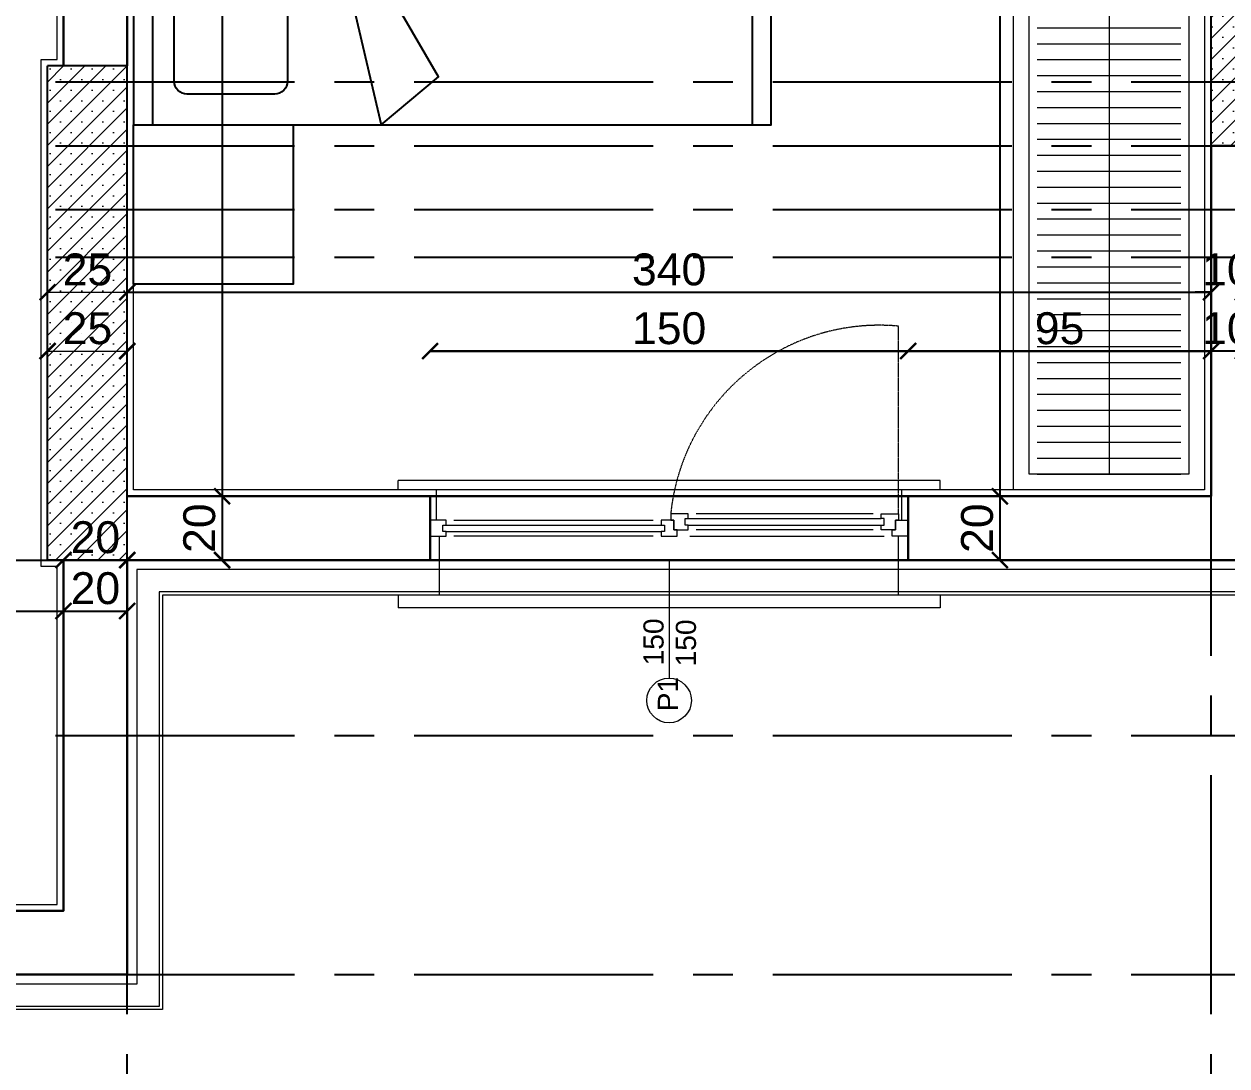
# Model space of a CAD drawing. Header units: millimetres. Extents: x 2778 to 13672, y 1832 to 5175.
# Drawn here: x 4579.2 to 4956.6, y 2461.5 to 2788.4 of the extents above; entities that cross this region are included whole.
import ezdxf

# ---------------------------------------------------------------- set-up
doc = ezdxf.new("R2010")
doc.units = ezdxf.units.MM
for name, pattern in [('CENTER2', [112.5, 75, -12.5, 12.5, -12.5]), ('DASHDOT2', [12.7, 6.35, -3.175, 0, -3.175]), ('DOTX2', [0.5, 0, -0.5])]:
    doc.linetypes.add(name, pattern=pattern)
doc.layers.add('7-DCR-FRN', color=8, linetype='Continuous')
doc.layers.add('Panel', color=7, linetype='Continuous')
for name, color, linetype, lineweight in [('aks', 251, 'DASHDOT2', 35), ('duvar', 232, 'Continuous', 30), ('görünüş', 201, 'Continuous', 18), ('ince', 37, 'Continuous', 0), ('iz', 1, 'DOTX2', 20), ('pencere', 4, 'Continuous', 18), ('sıva dış', 30, 'Continuous', 9), ('sıva iç', 21, 'Continuous', 0), ('yalıtım', 107, 'Continuous', 0), ('yazı', 11, 'Continuous', 20), ('ÖLÇÜ İÇ', 7, 'Continuous', 9)]:
    doc.layers.add(name, color=color, linetype=linetype, lineweight=lineweight)
doc.styles.get("Standard").update_dxf_attribs({"font": 'arial.ttf'})
doc.dimstyles.new('zulay iç ölçü', dxfattribs={"dimtxt": 10, "dimasz": 5, "dimexe": 0.18, "dimexo": 0, "dimgap": 2, "dimtad": 3, "dimdec": 0, "dimzin": 0, "dimdsep": 46, "dimtxsty": 'Standard', "dimblk": 'ARCHTICK', "dimcen": 0.09, "dimse1": 1, "dimse2": 1, "dimadec": 0, "dimazin": 0, "dimtfac": 1, "dimtdec": 0, "dimtix": 1, "dimtofl": 0, "dimtmove": 0, "dimatfit": 3, "dimldrblk": 'ARCHTICK', "dimfxl": 1, "dimtolj": 1, "dimtzin": 0, "dimarcsym": 0})
pattern_1 = [(45, (0, 0), (-3.314563, 3.314563), []), (45, (3.3146, 0), (-3.314563, 3.314563), [0, -4.6875])]

# ---------------------------------------------------------------- blocks, each defined once
blk = doc.blocks.new('IDE242Entity382')
at = {"layer": 'Panel', "linetype": 'Continuous', "lineweight": 5}
h = blk.add_hatch(dxfattribs=at)
h.set_pattern_fill('SACNCR', color=163, scale=50, style=0)
h.set_pattern_definition(pattern_1)
h.paths.add_polyline_path([(1435, 130), (1435, 285), (1460, 285), (1460, 130)])
blk = doc.blocks.new('IDE242Entity383')
at = {"layer": 'Panel', "color": 164, "linetype": 'Continuous', "lineweight": -3}
blk.add_lwpolyline([(1460, 130), (1435, 130)], dxfattribs=at)
blk = doc.blocks.new('IDE242Entity384')
at = {"layer": 'Panel', "color": 164, "linetype": 'Continuous', "lineweight": -3}
blk.add_lwpolyline([(1460, 130), (1460, 285)], dxfattribs=at)
blk = doc.blocks.new('IDE242Entity385')
at = {"layer": 'Panel', "color": 164, "linetype": 'Continuous', "lineweight": -3}
blk.add_lwpolyline([(1460, 285), (1435, 285)], dxfattribs=at)
blk = doc.blocks.new('IDE242Entity386')
at = {"layer": 'Panel', "color": 164, "linetype": 'Continuous', "lineweight": -3}
blk.add_lwpolyline([(1435, 130), (1435, 285)], dxfattribs=at)
blk = doc.blocks.new('IDE242Entity388')
at = {"layer": 'Panel', "linetype": 'Continuous', "lineweight": 5}
h = blk.add_hatch(dxfattribs=at)
h.set_pattern_fill('SACNCR', color=163, scale=50, style=0)
h.set_pattern_definition(pattern_1)
h.paths.add_polyline_path([(1800, 260), (1800, 410), (1825, 410), (1825, 260)])
blk = doc.blocks.new('IDE242Entity389')
at = {"layer": 'Panel', "color": 164, "linetype": 'Continuous', "lineweight": -3}
blk.add_lwpolyline([(1825, 260), (1800, 260)], dxfattribs=at)
blk = doc.blocks.new('IDE242Entity392')
at = {"layer": 'Panel', "color": 164, "linetype": 'Continuous', "lineweight": -3}
blk.add_lwpolyline([(1800, 260), (1800, 410)], dxfattribs=at)
blk = doc.blocks.new('_ArchTick')
at = {"color": 0, "linetype": 'ByBlock', "const_width": 0.15}
blk.add_lwpolyline([(-0.5, -0.5), (0.5, 0.5)], dxfattribs=at)
blk = doc.blocks.new('*D1820')
at = {"layer": 'Defpoints', "color": 0, "transparency": 16777216}
for p in [(4591.58, 2604.25), (4591.58, 2604.25), (4461.58, 2510.23)]:
    blk.add_point(p, dxfattribs=at)
at = {"layer": 'ÖLÇÜ İÇ', "color": 0, "lineweight": -2, "transparency": 16777216}
blk.add_line((4461.58, 2604.25), (4591.58, 2604.25), dxfattribs=at)
at = {"layer": 'ÖLÇÜ İÇ', "color": 0, "lineweight": -2, "transparency": 16777216, "xscale": 5, "yscale": 5, "zscale": 5, "rotation": 180}
blk.add_blockref('_ArchTick', (4461.58, 2604.25), dxfattribs=at)
at = {"layer": 'ÖLÇÜ İÇ', "color": 0, "lineweight": -2, "transparency": 16777216, "xscale": 5, "yscale": 5, "zscale": 5}
blk.add_blockref('_ArchTick', (4591.58, 2604.25), dxfattribs=at)
at = {"layer": 'ÖLÇÜ İÇ', "color": 0, "transparency": 16777216, "insert": (4526.58, 2611.36), "char_height": 10, "attachment_point": 5}
blk.add_mtext('\\A1;130', dxfattribs=at)
blk = doc.blocks.new('*D1821')
at = {"layer": 'Defpoints', "color": 0, "transparency": 16777216}
for p in [(4591.58, 2604.25), (4611.58, 2604.25), (4611.58, 2604.25)]:
    blk.add_point(p, dxfattribs=at)
at = {"layer": 'ÖLÇÜ İÇ', "color": 0, "lineweight": -2, "transparency": 16777216}
blk.add_line((4591.58, 2604.25), (4611.58, 2604.25), dxfattribs=at)
at = {"layer": 'ÖLÇÜ İÇ', "color": 0, "lineweight": -2, "transparency": 16777216, "xscale": 5, "yscale": 5, "zscale": 5, "rotation": 180}
blk.add_blockref('_ArchTick', (4591.58, 2604.25), dxfattribs=at)
at = {"layer": 'ÖLÇÜ İÇ', "color": 0, "lineweight": -2, "transparency": 16777216, "xscale": 5, "yscale": 5, "zscale": 5}
blk.add_blockref('_ArchTick', (4611.58, 2604.25), dxfattribs=at)
at = {"layer": 'ÖLÇÜ İÇ', "color": 0, "transparency": 16777216, "insert": (4601.58, 2611.35), "char_height": 10, "attachment_point": 5}
blk.add_mtext('\\A1;20', dxfattribs=at)
blk = doc.blocks.new('*D1827')
at = {"layer": 'Defpoints', "color": 0, "transparency": 16777216}
for p in [(4151.58, 2620.23), (4591.58, 2620.23), (4591.58, 2620.23)]:
    blk.add_point(p, dxfattribs=at)
at = {"layer": 'ÖLÇÜ İÇ', "color": 0, "lineweight": -2, "transparency": 16777216}
blk.add_line((4151.58, 2620.23), (4591.58, 2620.23), dxfattribs=at)
at = {"layer": 'ÖLÇÜ İÇ', "color": 0, "lineweight": -2, "transparency": 16777216, "xscale": 5, "yscale": 5, "zscale": 5, "rotation": 180}
blk.add_blockref('_ArchTick', (4151.58, 2620.23), dxfattribs=at)
at = {"layer": 'ÖLÇÜ İÇ', "color": 0, "lineweight": -2, "transparency": 16777216, "xscale": 5, "yscale": 5, "zscale": 5}
blk.add_blockref('_ArchTick', (4591.58, 2620.23), dxfattribs=at)
at = {"layer": 'ÖLÇÜ İÇ', "color": 0, "transparency": 16777216, "insert": (4371.58, 2627.34), "char_height": 10, "attachment_point": 5}
blk.add_mtext('\\A1;440', dxfattribs=at)
blk = doc.blocks.new('*D1828')
at = {"layer": 'Defpoints', "color": 0, "transparency": 16777216}
for p in [(4591.58, 2620.23), (4611.58, 2620.23), (4611.58, 2620.23)]:
    blk.add_point(p, dxfattribs=at)
at = {"layer": 'ÖLÇÜ İÇ', "color": 0, "lineweight": -2, "transparency": 16777216}
blk.add_line((4591.58, 2620.23), (4611.58, 2620.23), dxfattribs=at)
at = {"layer": 'ÖLÇÜ İÇ', "color": 0, "lineweight": -2, "transparency": 16777216, "xscale": 5, "yscale": 5, "zscale": 5, "rotation": 180}
blk.add_blockref('_ArchTick', (4591.58, 2620.23), dxfattribs=at)
at = {"layer": 'ÖLÇÜ İÇ', "color": 0, "lineweight": -2, "transparency": 16777216, "xscale": 5, "yscale": 5, "zscale": 5}
blk.add_blockref('_ArchTick', (4611.58, 2620.23), dxfattribs=at)
at = {"layer": 'ÖLÇÜ İÇ', "color": 0, "transparency": 16777216, "insert": (4601.58, 2627.34), "char_height": 10, "attachment_point": 5}
blk.add_mtext('\\A1;20', dxfattribs=at)
blk = doc.blocks.new('G')
at = {"layer": 'duvar'}
for p, q in [((1059585.28, -406613.31), (1059605.28, -406613.31)), ((1059585.28, -406763.31), (1059605.28, -406763.31))]:
    blk.add_line(p, q, dxfattribs=at)
at = {"layer": 'görünüş'}
for p, q in [((1059574.08, -406603.31), (1059570.28, -406603.31)), ((1059570.28, -406773.31), (1059570.28, -406603.31)), ((1059607.28, -406603.31), (1059610.28, -406603.31)), ((1059610.28, -406773.31), (1059610.28, -406603.31)), ((1059574.08, -406773.31), (1059570.28, -406773.31)), ((1059607.28, -406773.31), (1059610.28, -406773.31))]:
    blk.add_line(p, q, dxfattribs=at)
at = {"layer": 'ince'}
for p, q in [((1059592.78, -406683.31), (1059592.78, -406620.81)), ((1059597.78, -406620.81), (1059597.78, -406683.31)), ((1059592.78, -406694.81), (1059592.78, -406755.81)), ((1059594.78, -406752.31), (1059594.78, -406696.8)), ((1059599.78, -406752.31), (1059599.78, -406696.8))]:
    blk.add_line(p, q, dxfattribs=at)
for points in [[(1059594.28, -406618.31), (1059594.28, -406685.81)], [(1059596.28, -406618.31), (1059596.28, -406685.81)], [(1059596.28, -406694.3), (1059596.28, -406754.81)], [(1059598.28, -406694.3), (1059598.28, -406754.81)]]:
    blk.add_lwpolyline(points, dxfattribs=at)
at = {"layer": 'iz', "ltscale": 0.1}
for p, q in [((1059585.28, -406763.31), (1059585.28, -406613.31)), ((1059605.28, -406613.31), (1059605.28, -406763.31)), ((1059599.81, -406760.28), (1059658.67, -406760.28))]:
    blk.add_line(p, q, dxfattribs=at)
blk.add_arc((1059593.1, -406754.3), 65.84, 354.7896, 84.1769, dxfattribs=at)
at = {"layer": 'pencere'}
for points in [[(1059592.78, -406613.31), (1059592.78, -406618.31), (1059592.78, -406618.31), (1059594.28, -406618.31), (1059594.28, -406617.31), (1059596.28, -406617.31), (1059596.28, -406618.31), (1059597.78, -406618.31), (1059597.78, -406618.31), (1059597.78, -406613.31)], [(1059596.28, -406685.81), (1059596.28, -406686.81), (1059594.28, -406686.81), (1059594.28, -406685.81), (1059592.78, -406685.81), (1059592.78, -406690.81), (1059594.78, -406690.81), (1059594.78, -406689.81), (1059597.78, -406689.81), (1059597.78, -406685.81), (1059596.28, -406685.81)], [(1059592.78, -406763.31), (1059592.78, -406758.31), (1059594.78, -406758.31), (1059594.78, -406759.31), (1059597.78, -406759.31), (1059597.78, -406763.31)]]:
    blk.add_lwpolyline(points, dxfattribs=at)
for points in [[(1059597.78, -406688.81), (1059597.78, -406689.81), (1059594.78, -406689.81), (1059594.78, -406694.3), (1059596.28, -406694.3), (1059596.28, -406693.3), (1059598.28, -406693.3), (1059598.28, -406694.3), (1059599.78, -406694.3), (1059599.78, -406688.81)], [(1059597.78, -406760.31), (1059597.78, -406759.31), (1059594.78, -406759.31), (1059594.78, -406754.81), (1059596.28, -406754.81), (1059596.28, -406755.81), (1059598.28, -406755.81), (1059598.28, -406754.81), (1059599.78, -406754.81), (1059599.78, -406760.31)]]:
    blk.add_lwpolyline(points, close=True, dxfattribs=at)
at = {"layer": 'sıva dış'}
for p, q in [((1059574.28, -406616.31), (1059592.78, -406616.31)), ((1059574.28, -406760.31), (1059592.78, -406760.31))]:
    blk.add_line(p, q, dxfattribs=at)
at = {"layer": 'sıva iç'}
for p, q in [((1059597.78, -406615.31), (1059607.28, -406615.31)), ((1059597.78, -406761.31), (1059607.28, -406761.31))]:
    blk.add_line(p, q, dxfattribs=at)
at = {"layer": 'yazı'}
blk.add_line((1059585.28, -406688.31), (1059548.23, -406688.31), dxfattribs=at)
blk.add_circle((1059541.23, -406688.31), 7, dxfattribs=at)
for s, p in [('150', (1059552.23, -406686.57)), ('P1', (1059537.82, -406691.08)), ('150', (1059551.91, -406696.73))]:
    blk.add_text(s, height=6.328, dxfattribs=at).set_placement(p)
blk = doc.blocks.new('*U31')
at = {"layer": '7-DCR-FRN'}
for points in [[(-80, 100), (-130, 100), (-130, 50), (-80, 50)], [(80, 100), (80, 94), (-80, 94), (-80, 100)], [(-80, 100), (80, 100), (80, -100), (-80, -100)], [(-80, 100), (80, 100), (80, -100), (-80, -100)], [(130, 100), (80, 100), (80, 50), (130, 50)], [(-80, -94), (80, -94), (80, -100), (-80, -100)]]:
    blk.add_lwpolyline(points, close=True, dxfattribs=at)
for points in [[(-70.38, 83.3, -0.414214), (-66.38, 87.3), (-8.34, 87.3, -0.414214), (-4.34, 83.3), (-4.34, 55.74, -0.414214), (-8.34, 51.74), (-66.38, 51.74, -0.414214), (-70.38, 55.74)], [(70.38, 83.3, 0.414214), (66.38, 87.3), (8.34, 87.3, 0.414214), (4.34, 83.3), (4.34, 55.74, 0.414214), (8.34, 51.74), (66.38, 51.74, 0.414214), (70.38, 55.74)]]:
    blk.add_lwpolyline(points, format="xyb", close=True, dxfattribs=at)
blk.add_lwpolyline([(-4.31, 39.62), (-65, 4.38), (-80, 22.38), (-6.26, 39.62), (6.26, 39.62), (80, 22.38), (65, 4.38), (4.31, 39.62)], dxfattribs=at)
blk = doc.blocks.new('*U323')
at = {"layer": '7-DCR-FRN', "lineweight": 9}
blk.add_line((340, 30), (5, 30), dxfattribs=at)
for points in [[(345, 60), (345, 0), (0, 0), (0, 60)], [(340, 55), (340, 5), (5, 5), (5, 55)]]:
    blk.add_lwpolyline(points, close=True, dxfattribs=at)
for points in [[(5, 52.5), (5, 7.5)], [(5, 52.5), (5, 7.5)], [(5, 52.5), (5, 7.5)], [(10, 52.5), (10, 7.5)], [(10, 52.5), (10, 7.5)], [(15, 52.5), (15, 7.5)], [(15, 52.5), (15, 7.5)], [(20, 52.5), (20, 7.5)], [(20, 52.5), (20, 7.5)], [(25, 52.5), (25, 7.5)], [(25, 52.5), (25, 7.5)], [(30, 52.5), (30, 7.5)], [(30, 52.5), (30, 7.5)], [(35, 52.5), (35, 7.5)], [(35, 52.5), (35, 7.5)], [(40, 52.5), (40, 7.5)], [(40, 52.5), (40, 7.5)], [(45, 52.5), (45, 7.5)], [(45, 52.5), (45, 7.5)], [(50, 52.5), (50, 7.5)], [(50, 52.5), (50, 7.5)], [(55, 52.5), (55, 7.5)], [(60, 52.5), (60, 7.5)], [(65, 52.5), (65, 7.5)], [(70, 52.5), (70, 7.5)], [(75, 52.5), (75, 7.5)], [(80, 52.5), (80, 7.5)], [(85, 52.5), (85, 7.5)], [(90, 52.5), (90, 7.5)], [(95, 52.5), (95, 7.5)], [(100, 52.5), (100, 7.5)], [(105, 52.5), (105, 7.5)], [(110, 52.5), (110, 7.5)], [(115, 52.5), (115, 7.5)], [(120, 52.5), (120, 7.5)], [(125, 52.5), (125, 7.5)], [(130, 52.5), (130, 7.5)], [(135, 52.5), (135, 7.5)], [(140, 52.5), (140, 7.5)], [(145, 52.5), (145, 7.5)], [(150, 52.5), (150, 7.5)], [(155, 52.5), (155, 7.5)], [(160, 52.5), (160, 7.5)], [(165, 52.5), (165, 7.5)], [(170, 52.5), (170, 7.5)], [(175, 52.5), (175, 7.5)], [(180, 52.5), (180, 7.5)], [(185, 52.5), (185, 7.5)], [(190, 52.5), (190, 7.5)], [(195, 52.5), (195, 7.5)], [(200, 52.5), (200, 7.5)], [(205, 52.5), (205, 7.5)], [(210, 52.5), (210, 7.5)], [(215, 52.5), (215, 7.5)], [(220, 52.5), (220, 7.5)], [(225, 52.5), (225, 7.5)], [(230, 52.5), (230, 7.5)], [(235, 52.5), (235, 7.5)], [(240, 52.5), (240, 7.5)], [(245, 52.5), (245, 7.5)], [(250, 52.5), (250, 7.5)], [(255, 52.5), (255, 7.5)], [(260, 52.5), (260, 7.5)], [(265, 52.5), (265, 7.5)], [(270, 52.5), (270, 7.5)], [(275, 52.5), (275, 7.5)], [(280, 52.5), (280, 7.5)], [(285, 52.5), (285, 7.5)], [(290, 52.5), (290, 7.5)], [(295, 52.5), (295, 7.5)], [(300, 52.5), (300, 7.5)], [(305, 52.5), (305, 7.5)], [(310, 52.5), (310, 7.5)], [(315, 52.5), (315, 7.5)], [(320, 52.5), (320, 7.5)], [(325, 52.5), (325, 7.5)], [(330, 52.5), (330, 7.5)], [(335, 52.5), (335, 7.5)], [(340, 52.5), (340, 7.5)], [(345, 52.5), (345, 7.5)]]:
    blk.add_lwpolyline(points, dxfattribs=at)
blk = doc.blocks.new('*D2417')
at = {"layer": 'Defpoints', "color": 0, "transparency": 16777216}
for p in [(5611.58, 2693.01), (4706.58, 2685.8), (4706.58, 2640.23)]:
    blk.add_point(p, dxfattribs=at)
at = {"layer": 'ÖLÇÜ İÇ', "color": 0, "lineweight": -2, "transparency": 16777216}
blk.add_line((5611.58, 2685.8), (4706.58, 2685.8), dxfattribs=at)
at = {"layer": 'ÖLÇÜ İÇ', "color": 0, "lineweight": -2, "transparency": 16777216, "xscale": 5, "yscale": 5, "zscale": 5, "rotation": 180}
blk.add_blockref('_ArchTick', (4706.58, 2685.8), dxfattribs=at)
at = {"layer": 'ÖLÇÜ İÇ', "color": 0, "lineweight": -2, "transparency": 16777216, "xscale": 5, "yscale": 5, "zscale": 5}
blk.add_blockref('_ArchTick', (5611.58, 2685.8), dxfattribs=at)
at = {"layer": 'ÖLÇÜ İÇ', "color": 0, "transparency": 16777216, "insert": (5159.08, 2692.9), "char_height": 10, "attachment_point": 5}
blk.add_mtext('\\A1;905', dxfattribs=at)
blk = doc.blocks.new('*D2418')
at = {"layer": 'Defpoints', "color": 0, "transparency": 16777216}
for p in [(4856.58, 2685.8), (4706.58, 2640.23), (4856.58, 2640.23)]:
    blk.add_point(p, dxfattribs=at)
at = {"layer": 'ÖLÇÜ İÇ', "color": 0, "lineweight": -2, "transparency": 16777216}
blk.add_line((4706.58, 2685.8), (4856.58, 2685.8), dxfattribs=at)
at = {"layer": 'ÖLÇÜ İÇ', "color": 0, "lineweight": -2, "transparency": 16777216, "xscale": 5, "yscale": 5, "zscale": 5, "rotation": 180}
blk.add_blockref('_ArchTick', (4706.58, 2685.8), dxfattribs=at)
at = {"layer": 'ÖLÇÜ İÇ', "color": 0, "lineweight": -2, "transparency": 16777216, "xscale": 5, "yscale": 5, "zscale": 5}
blk.add_blockref('_ArchTick', (4856.58, 2685.8), dxfattribs=at)
at = {"layer": 'ÖLÇÜ İÇ', "color": 0, "transparency": 16777216, "insert": (4781.58, 2692.9), "char_height": 10, "attachment_point": 5}
blk.add_mtext('\\A1;150', dxfattribs=at)
blk = doc.blocks.new('*D2419')
at = {"layer": 'Defpoints', "color": 0, "transparency": 16777216}
for p in [(4951.58, 2685.8), (4951.58, 2685.8), (4856.58, 2640.23)]:
    blk.add_point(p, dxfattribs=at)
at = {"layer": 'ÖLÇÜ İÇ', "color": 0, "lineweight": -2, "transparency": 16777216}
blk.add_line((4856.58, 2685.8), (4951.58, 2685.8), dxfattribs=at)
at = {"layer": 'ÖLÇÜ İÇ', "color": 0, "lineweight": -2, "transparency": 16777216, "xscale": 5, "yscale": 5, "zscale": 5, "rotation": 180}
blk.add_blockref('_ArchTick', (4856.58, 2685.8), dxfattribs=at)
at = {"layer": 'ÖLÇÜ İÇ', "color": 0, "lineweight": -2, "transparency": 16777216, "xscale": 5, "yscale": 5, "zscale": 5}
blk.add_blockref('_ArchTick', (4951.58, 2685.8), dxfattribs=at)
at = {"layer": 'ÖLÇÜ İÇ', "color": 0, "transparency": 16777216, "insert": (4904.08, 2692.9), "char_height": 10, "attachment_point": 5}
blk.add_mtext('\\A1;95', dxfattribs=at)
blk = doc.blocks.new('*D2420')
at = {"layer": 'Defpoints', "color": 0, "transparency": 16777216}
for p in [(4951.58, 2685.8), (4961.58, 2685.8), (4961.58, 2685.8)]:
    blk.add_point(p, dxfattribs=at)
at = {"layer": 'ÖLÇÜ İÇ', "color": 0, "lineweight": -2, "transparency": 16777216}
for p, q in [((4951.58, 2685.8), (4946.58, 2685.8)), ((4961.58, 2685.8), (4966.58, 2685.8))]:
    blk.add_line(p, q, dxfattribs=at)
at = {"layer": 'ÖLÇÜ İÇ', "color": 0, "lineweight": -2, "transparency": 16777216, "xscale": 5, "yscale": 5, "zscale": 5}
blk.add_blockref('_ArchTick', (4951.58, 2685.8), dxfattribs=at)
at = {"layer": 'ÖLÇÜ İÇ', "color": 0, "lineweight": -2, "transparency": 16777216, "xscale": 5, "yscale": 5, "zscale": 5, "rotation": 180}
blk.add_blockref('_ArchTick', (4961.58, 2685.8), dxfattribs=at)
at = {"layer": 'ÖLÇÜ İÇ', "color": 0, "transparency": 16777216, "insert": (4956.58, 2692.9), "char_height": 10, "attachment_point": 5}
blk.add_mtext('\\A1;10', dxfattribs=at)
blk = doc.blocks.new('*D2438')
at = {"layer": 'Defpoints', "color": 0, "transparency": 16777216}
for p in [(4611.58, 2705.43), (4951.58, 2704.24), (4951.58, 2704.24)]:
    blk.add_point(p, dxfattribs=at)
at = {"layer": 'ÖLÇÜ İÇ', "color": 0, "lineweight": -2, "transparency": 16777216}
blk.add_line((4611.58, 2704.24), (4951.58, 2704.24), dxfattribs=at)
at = {"layer": 'ÖLÇÜ İÇ', "color": 0, "lineweight": -2, "transparency": 16777216, "xscale": 5, "yscale": 5, "zscale": 5, "rotation": 180}
blk.add_blockref('_ArchTick', (4611.58, 2704.24), dxfattribs=at)
at = {"layer": 'ÖLÇÜ İÇ', "color": 0, "lineweight": -2, "transparency": 16777216, "xscale": 5, "yscale": 5, "zscale": 5}
blk.add_blockref('_ArchTick', (4951.58, 2704.24), dxfattribs=at)
at = {"layer": 'ÖLÇÜ İÇ', "color": 0, "transparency": 16777216, "insert": (4781.58, 2711.35), "char_height": 10, "attachment_point": 5}
blk.add_mtext('\\A1;340', dxfattribs=at)
blk = doc.blocks.new('*D2439')
at = {"layer": 'Defpoints', "color": 0, "transparency": 16777216}
for p in [(4951.58, 2704.24), (4961.58, 2704.24), (4961.58, 2704.24)]:
    blk.add_point(p, dxfattribs=at)
at = {"layer": 'ÖLÇÜ İÇ', "color": 0, "lineweight": -2, "transparency": 16777216}
for p, q in [((4951.58, 2704.24), (4946.58, 2704.24)), ((4961.58, 2704.24), (4966.58, 2704.24))]:
    blk.add_line(p, q, dxfattribs=at)
at = {"layer": 'ÖLÇÜ İÇ', "color": 0, "lineweight": -2, "transparency": 16777216, "xscale": 5, "yscale": 5, "zscale": 5}
blk.add_blockref('_ArchTick', (4951.58, 2704.24), dxfattribs=at)
at = {"layer": 'ÖLÇÜ İÇ', "color": 0, "lineweight": -2, "transparency": 16777216, "xscale": 5, "yscale": 5, "zscale": 5, "rotation": 180}
blk.add_blockref('_ArchTick', (4961.58, 2704.24), dxfattribs=at)
at = {"layer": 'ÖLÇÜ İÇ', "color": 0, "transparency": 16777216, "insert": (4956.58, 2711.35), "char_height": 10, "attachment_point": 5}
blk.add_mtext('\\A1;10', dxfattribs=at)
blk = doc.blocks.new('*D2476')
at = {"layer": 'Defpoints', "color": 0, "transparency": 16777216}
for p in [(4641.32, 3110.23), (4641.32, 2640.23), (4641.32, 2640.23)]:
    blk.add_point(p, dxfattribs=at)
at = {"layer": 'ÖLÇÜ İÇ', "color": 0, "lineweight": -2, "transparency": 16777216}
blk.add_line((4641.32, 3110.23), (4641.32, 2640.23), dxfattribs=at)
at = {"layer": 'ÖLÇÜ İÇ', "color": 0, "lineweight": -2, "transparency": 16777216, "xscale": 5, "yscale": 5, "zscale": 5}
for p, rotation in [((4641.32, 3110.23), 90), ((4641.32, 2640.23), 270)]:
    blk.add_blockref('_ArchTick', p, dxfattribs=dict(at, rotation=rotation))
at = {"layer": 'ÖLÇÜ İÇ', "color": 0, "transparency": 16777216, "insert": (4634.22, 2875.23), "char_height": 10, "attachment_point": 5, "rotation": 90}
blk.add_mtext('\\A1;470', dxfattribs=at)
blk = doc.blocks.new('*D2477')
at = {"layer": 'Defpoints', "color": 0, "transparency": 16777216}
for p in [(4641.32, 2640.23), (4641.32, 2620.23), (4641.32, 2620.23)]:
    blk.add_point(p, dxfattribs=at)
at = {"layer": 'ÖLÇÜ İÇ', "color": 0, "lineweight": -2, "transparency": 16777216}
blk.add_line((4641.32, 2640.23), (4641.32, 2620.23), dxfattribs=at)
at = {"layer": 'ÖLÇÜ İÇ', "color": 0, "lineweight": -2, "transparency": 16777216, "xscale": 5, "yscale": 5, "zscale": 5}
for p, rotation in [((4641.32, 2640.23), 90), ((4641.32, 2620.23), 270)]:
    blk.add_blockref('_ArchTick', p, dxfattribs=dict(at, rotation=rotation))
at = {"layer": 'ÖLÇÜ İÇ', "color": 0, "transparency": 16777216, "insert": (4634.22, 2630.23), "char_height": 10, "attachment_point": 5, "rotation": 90}
blk.add_mtext('\\A1;20', dxfattribs=at)
blk = doc.blocks.new('*D2487')
at = {"layer": 'Defpoints', "color": 0, "transparency": 16777216}
for p in [(4885.35, 3110.23), (4885.35, 2640.23), (4885.35, 2640.23)]:
    blk.add_point(p, dxfattribs=at)
at = {"layer": 'ÖLÇÜ İÇ', "color": 0, "lineweight": -2, "transparency": 16777216}
blk.add_line((4885.35, 3110.23), (4885.35, 2640.23), dxfattribs=at)
at = {"layer": 'ÖLÇÜ İÇ', "color": 0, "lineweight": -2, "transparency": 16777216, "xscale": 5, "yscale": 5, "zscale": 5}
for p, rotation in [((4885.35, 3110.23), 90), ((4885.35, 2640.23), 270)]:
    blk.add_blockref('_ArchTick', p, dxfattribs=dict(at, rotation=rotation))
at = {"layer": 'ÖLÇÜ İÇ', "color": 0, "transparency": 16777216, "insert": (4878.24, 2875.23), "char_height": 10, "attachment_point": 5, "rotation": 90}
blk.add_mtext('\\A1;470', dxfattribs=at)
blk = doc.blocks.new('*D2488')
at = {"layer": 'Defpoints', "color": 0, "transparency": 16777216}
for p in [(4885.35, 2640.23), (4885.35, 2620.23), (4885.35, 2620.23)]:
    blk.add_point(p, dxfattribs=at)
at = {"layer": 'ÖLÇÜ İÇ', "color": 0, "lineweight": -2, "transparency": 16777216}
blk.add_line((4885.35, 2640.23), (4885.35, 2620.23), dxfattribs=at)
at = {"layer": 'ÖLÇÜ İÇ', "color": 0, "lineweight": -2, "transparency": 16777216, "xscale": 5, "yscale": 5, "zscale": 5}
for p, rotation in [((4885.35, 2640.23), 90), ((4885.35, 2620.23), 270)]:
    blk.add_blockref('_ArchTick', p, dxfattribs=dict(at, rotation=rotation))
at = {"layer": 'ÖLÇÜ İÇ', "color": 0, "transparency": 16777216, "insert": (4878.24, 2630.23), "char_height": 10, "attachment_point": 5, "rotation": 90}
blk.add_mtext('\\A1;20', dxfattribs=at)

msp = doc.modelspace()

# ---------------------------------------------------------------- linework, layer by layer
at = {"layer": 'aks', "color": 251, "linetype": 'CENTER2', "lineweight": -3}
for points in [[(4611.58, 2140.23), (4611.58, 5100.23)], [(4951.58, 2140.23), (4951.58, 5100.23)], [(2901.58, 2770.23), (8131.58, 2770.23)], [(2901.58, 2750.23), (8131.58, 2750.23)], [(2901.58, 2730.23), (8131.58, 2730.23)], [(2901.58, 2715.23), (8131.58, 2715.23)], [(2901.58, 2620.23), (8131.58, 2620.23)], [(2901.58, 2565.23), (8131.58, 2565.23)], [(2901.58, 2490.23), (8131.58, 2490.23)]]:
    msp.add_lwpolyline(points, dxfattribs=at)
at = {"layer": 'duvar', "lineweight": 30}
for p, q in [((4611.58, 2775.23), (4611.58, 3250.23)), ((4591.58, 3155.23), (4591.58, 2775.23))]:
    msp.add_line(p, q, dxfattribs=at)
for points in [[(5611.58, 2750.23), (5611.58, 2620.23), (4611.58, 2620.23)], [(4951.58, 2750.23), (4951.58, 2640.23), (4611.58, 2640.23)], [(4131.58, 2620.23), (4131.58, 2490.23), (4611.58, 2490.23), (4611.58, 2620.23)], [(4151.58, 2620.23), (4151.58, 2510.23), (4591.58, 2510.23), (4591.58, 2620.23)]]:
    msp.add_lwpolyline(points, dxfattribs=at)
at = {"layer": 'sıva dış'}
for p, q in [((5614.58, 2617.23), (4614.58, 2617.23)), ((4614.58, 2617.23), (4614.58, 2487.23)), ((4614.58, 2487.23), (4128.58, 2487.23))]:
    msp.add_line(p, q, dxfattribs=at)
at = {"layer": 'sıva iç'}
for points in [[(4153.58, 2512.23), (4589.58, 2512.23), (4589.58, 2618.23), (4584.58, 2618.23), (4584.58, 2777.23), (4589.58, 2777.23), (4589.58, 3153.23), (4173.58, 3153.23), (4173.58, 3113.23), (4153.58, 3113.23)], [(4613.58, 3108.23), (4949.58, 3108.23), (4949.58, 2642.23), (4613.58, 2642.23)]]:
    msp.add_lwpolyline(points, close=True, dxfattribs=at)
at = {"layer": 'yalıtım'}
for p, q in [((5621.58, 2610.23), (4621.58, 2610.23)), ((4621.58, 2610.23), (4621.58, 2480.23)), ((5622.58, 2609.23), (4622.58, 2609.23)), ((4622.58, 2609.23), (4622.58, 2479.23)), ((4621.58, 2480.23), (4121.58, 2480.23)), ((4622.58, 2479.23), (4120.58, 2479.23))]:
    msp.add_line(p, q, dxfattribs=at)
at = {"layer": 'ÖLÇÜ İÇ'}
for p, q in [((4586.58, 2704.24), (4611.58, 2704.24)), ((4586.58, 2685.8), (4611.58, 2685.8))]:
    msp.add_line(p, q, dxfattribs=at)

# ---------------------------------------------------------------- block references
at = {"rotation": 90}
msp.add_blockref('*U323', (4949.58, 2642.23), dxfattribs=at)
at = {"xscale": -1, "rotation": 90}
msp.add_blockref('*U31', (4713.58, 2836.82), dxfattribs=at)
at = {"layer": 'Panel'}
for name in ['IDE242Entity388', 'IDE242Entity392', 'IDE242Entity382', 'IDE242Entity385', 'IDE242Entity386', 'IDE242Entity384', 'IDE242Entity389', 'IDE242Entity383']:
    msp.add_blockref(name, (3151.58, 2490.23), dxfattribs=at)
at = {"layer": 'ÖLÇÜ İÇ', "xscale": 5, "yscale": 5, "zscale": 5, "rotation": 180}
for p in [(4586.58, 2704.24), (4586.58, 2685.8)]:
    msp.add_blockref('_ArchTick', p, dxfattribs=at)
at = {"layer": 'ÖLÇÜ İÇ', "xscale": 5, "yscale": 5, "zscale": 5}
for p in [(4611.58, 2704.24), (4611.58, 2685.8)]:
    msp.add_blockref('_ArchTick', p, dxfattribs=at)
at = {"layer": 'ÖLÇÜ İÇ', "rotation": 90}
msp.add_blockref('G', (-401906.73, -1056965.05), dxfattribs=at)

# ---------------------------------------------------------------- texts
at = {"layer": 'ÖLÇÜ İÇ', "char_height": 10, "attachment_point": 5}
for insert in [(4599.08, 2711.35), (4599.08, 2692.9)]:
    msp.add_mtext('\\A1;25', dxfattribs=dict(at, insert=insert))

# ---------------------------------------------------------------- dimensions: what is measured, and where the dimension line sits
at = {"layer": 'ÖLÇÜ İÇ'}
for base, p1, p2, picture, middle in [((4641.32, 2640.23), (4641.32, 3110.23), (4641.32, 2640.23), '*D2476', (4634.22, 2875.23)), ((4885.35, 2640.23), (4885.35, 3110.23), (4885.35, 2640.23), '*D2487', (4878.24, 2875.23)), ((4641.32, 2620.23), (4641.32, 2640.23), (4641.32, 2620.23), '*D2477', (4634.22, 2630.23)), ((4885.35, 2620.23), (4885.35, 2640.23), (4885.35, 2620.23), '*D2488', (4878.24, 2630.23))]:
    dim = msp.add_linear_dim(base=base, p1=p1, p2=p2, angle=270, dimstyle='zulay iç ölçü', override={"dimtmove": 1}, dxfattribs=at)
    dim.commit()
    dim.dimension.update_dxf_attribs({"geometry": picture, "text_midpoint": middle})
for base, p1, p2, picture, middle in [((4951.58, 2704.24), (4611.58, 2705.43), (4951.58, 2704.24), '*D2438', (4781.58, 2711.35)), ((4961.58, 2704.24), (4951.58, 2704.24), (4961.58, 2704.24), '*D2439', (4956.58, 2711.35)), ((4706.58, 2685.8), (5611.58, 2693.01), (4706.58, 2640.23), '*D2417', (5159.08, 2692.9)), ((4856.58, 2685.8), (4706.58, 2640.23), (4856.58, 2640.23), '*D2418', (4781.58, 2692.9)), ((4951.58, 2685.8), (4856.58, 2640.23), (4951.58, 2685.8), '*D2419', (4904.08, 2692.9)), ((4961.58, 2685.8), (4951.58, 2685.8), (4961.58, 2685.8), '*D2420', (4956.58, 2692.9)), ((4591.58, 2620.23), (4151.58, 2620.23), (4591.58, 2620.23), '*D1827', (4371.58, 2627.34)), ((4611.58, 2620.23), (4591.58, 2620.23), (4611.58, 2620.23), '*D1828', (4601.58, 2627.34)), ((4591.58, 2604.25), (4461.58, 2510.23), (4591.58, 2604.25), '*D1820', (4526.58, 2611.36)), ((4611.58, 2604.25), (4591.58, 2604.25), (4611.58, 2604.25), '*D1821', (4601.58, 2611.35))]:
    dim = msp.add_linear_dim(base=base, p1=p1, p2=p2, dimstyle='zulay iç ölçü', override={"dimtmove": 1}, dxfattribs=at)
    dim.commit()
    dim.dimension.update_dxf_attribs({"geometry": picture, "text_midpoint": middle})

doc.saveas('drawing.dxf')
